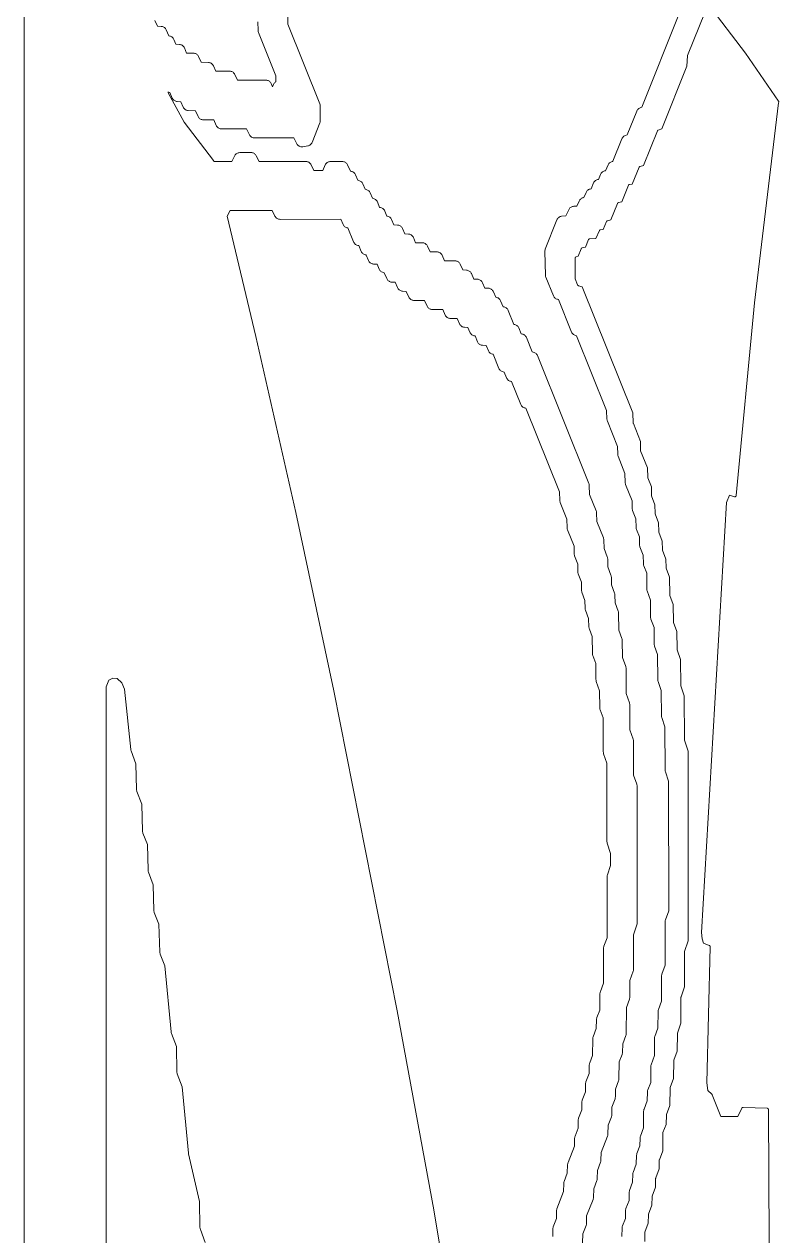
# Model space of a CAD drawing. Header units: inches. Extents: x 36 to 80.3, y 17.3 to 55.9.
# Drawn here: x 36.25 to 39.52, y 40.66 to 45.91 of the extents above; entities that cross this region are included whole.
import ezdxf

# ---------------------------------------------------------------- set-up
doc = ezdxf.new("R2010")
doc.units = ezdxf.units.IN
doc.layers.add('01_ORIGINAL_CAD', color=7, linetype='Continuous', lineweight=20)
doc.layers.add('03_ADDED_AREAS_SAME_COMPOSITION', color=7, linetype='Continuous', lineweight=15)

msp = doc.modelspace()

# ---------------------------------------------------------------- linework, layer by layer
at = {"layer": '01_ORIGINAL_CAD'}
msp.add_line((36.2477, 17.9065), (36.2477, 55.9005), dxfattribs=at)
at = {"layer": '03_ADDED_AREAS_SAME_COMPOSITION'}
for points in [[(39.2115, 46.0012), (39.3737, 45.7869), (39.3738, 45.7867), (39.5175, 45.5792), (39.5178, 45.5787), (39.5181, 45.5782), (39.5183, 45.5777), (39.5184, 45.5772), (39.5185, 45.5766), (39.5186, 45.5761), (39.5186, 45.5755), (39.5185, 45.5749), (39.5179, 45.5709), (39.4135, 44.7042), (39.3341, 43.8687), (39.334, 43.8681), (39.3338, 43.8676), (39.3336, 43.867), (39.3334, 43.8665), (39.3331, 43.866), (39.3327, 43.8655), (39.3324, 43.8651), (39.3319, 43.8647), (39.3315, 43.8643), (39.331, 43.864), (39.3304, 43.8638), (39.3299, 43.8636), (39.3293, 43.8634), (39.3287, 43.8633), (39.3282, 43.8633), (39.3276, 43.8633), (39.327, 43.8634), (39.3264, 43.8635), (39.3045, 43.8698), (39.2924, 43.8387), (39.1842, 41.9738), (39.1859, 41.946), (39.1927, 41.9275), (39.2172, 41.9178), (39.2178, 41.9175), (39.2183, 41.9172), (39.2188, 41.9169), (39.2192, 41.9165), (39.2196, 41.916), (39.22, 41.9155), (39.2203, 41.915), (39.2206, 41.9144), (39.2208, 41.9139), (39.2209, 41.9133), (39.221, 41.9127), (39.221, 41.9121), (39.2069, 41.3214), (39.2117, 41.2879), (39.2289, 41.2721), (39.2293, 41.2717), (39.2296, 41.2713), (39.23, 41.2709), (39.2302, 41.2704), (39.2304, 41.2699), (39.2675, 41.1762), (39.3418, 41.1764), (39.3579, 41.2117), (39.3582, 41.2122), (39.3585, 41.2127), (39.3589, 41.2132), (39.3593, 41.2136), (39.3597, 41.214), (39.3602, 41.2143), (39.3607, 41.2146), (39.3613, 41.2149), (39.3618, 41.215), (39.3624, 41.2152), (39.363, 41.2152), (39.3636, 41.2152), (39.4679, 41.2116), (39.4684, 41.2116), (39.469, 41.2115), (39.4696, 41.2113), (39.4701, 41.2111), (39.4706, 41.2109), (39.4711, 41.2106), (39.4715, 41.2102), (39.472, 41.2098), (39.4723, 41.2094), (39.4727, 41.2089), (39.473, 41.2084), (39.4732, 41.2079), (39.4734, 41.2074), (39.4735, 41.2068), (39.4736, 41.2063), (39.4737, 41.2057), (39.4826, 39.4871)], [(37.2598, 45.9231), (37.2611, 45.8849), (37.2614, 45.8821), (37.262, 45.8792), (37.2629, 45.8765), (37.3385, 45.688), (37.3386, 45.6627), (37.3385, 45.6627), (37.3359, 45.6609), (37.3337, 45.6588), (37.3316, 45.6564), (37.33, 45.6537), (37.3286, 45.6509), (37.3246, 45.6412), (37.3182, 45.6551), (37.3167, 45.6579), (37.3149, 45.6605), (37.3127, 45.6628), (37.3103, 45.6649), (37.3077, 45.6666), (37.3048, 45.6679), (37.3018, 45.6689), (37.2987, 45.6695), (37.2955, 45.6697), (37.1718, 45.6699), (37.1608, 45.6941), (37.1593, 45.6969), (37.1574, 45.6994), (37.1553, 45.7018), (37.1529, 45.7038), (37.1502, 45.7055), (37.1474, 45.7069), (37.1444, 45.7079), (37.1413, 45.7085), (37.1381, 45.7087), (37.0778, 45.7089), (37.0682, 45.7313), (37.0668, 45.7341), (37.065, 45.7367), (37.0629, 45.7391), (37.0606, 45.7412), (37.058, 45.743), (37.0552, 45.7444), (37.0523, 45.7455), (37.0492, 45.7462), (37.0461, 45.7465), (37.0146, 45.7476), (37.0033, 45.7723), (37.0018, 45.7751), (36.9999, 45.7776), (36.9978, 45.7799), (36.9954, 45.782), (36.9928, 45.7837), (36.9899, 45.7851), (36.9869, 45.786), (36.9839, 45.7867), (36.9807, 45.7869), (36.9518, 45.7871), (36.9422, 45.8096), (36.9408, 45.8124), (36.9391, 45.8149), (36.937, 45.8173), (36.9347, 45.8193), (36.9322, 45.8211), (36.9295, 45.8225), (36.9266, 45.8236), (36.9236, 45.8244), (36.9205, 45.8247), (36.9051, 45.8255), (36.8966, 45.8463), (36.8951, 45.8494), (36.8932, 45.8523), (36.8908, 45.8549), (36.8882, 45.8571), (36.8853, 45.8589), (36.8821, 45.8603), (36.8788, 45.8613), (36.8744, 45.8623), (36.8634, 45.8879), (36.862, 45.8907), (36.8603, 45.8933), (36.8583, 45.8956), (36.856, 45.8977), (36.8534, 45.8995), (36.8507, 45.9009), (36.8478, 45.902), (36.8448, 45.9027), (36.8417, 45.9031), (36.8256, 45.9039), (36.8142, 45.9289)], [(38.6683, 40.6282), (38.6696, 40.6664), (38.6832, 40.7025), (38.684, 40.7052), (38.6846, 40.708), (38.6848, 40.7109), (38.6853, 40.7449), (38.7136, 40.8161), (38.7145, 40.8188), (38.7151, 40.8216), (38.7154, 40.8245), (38.7167, 40.8627), (38.7303, 40.8988), (38.7311, 40.9016), (38.7316, 40.9044), (38.7319, 40.9072), (38.7324, 40.9415), (38.7459, 40.9774), (38.7468, 40.9801), (38.7473, 40.9829), (38.7475, 40.9858), (38.7481, 41.0198), (38.7764, 41.091), (38.7773, 41.0937), (38.7779, 41.0965), (38.7781, 41.0993), (38.7794, 41.1376), (38.793, 41.1737), (38.7939, 41.1764), (38.7944, 41.1792), (38.7946, 41.1821), (38.7952, 41.2163), (38.8087, 41.2522), (38.8096, 41.2549), (38.8101, 41.2578), (38.8103, 41.2606), (38.8109, 41.2948), (38.8244, 41.3307), (38.8253, 41.3335), (38.8258, 41.3364), (38.826, 41.3394), (38.8266, 41.4125), (38.8391, 41.4444), (38.84, 41.4471), (38.8406, 41.4499), (38.8408, 41.4527), (38.8421, 41.4909), (38.8557, 41.527), (38.8566, 41.5299), (38.8571, 41.5328), (38.8573, 41.5357), (38.8579, 41.6483), (38.8713, 41.6841), (38.8722, 41.6869), (38.8728, 41.6898), (38.873, 41.6927), (38.8735, 41.7663), (38.8877, 41.8064), (38.8885, 41.8091), (38.8889, 41.8119), (38.8891, 41.8147), (38.8892, 41.963), (38.9036, 42.0075), (38.9046, 42.0114), (38.9049, 42.0153), (38.9042, 42.6083), (38.9041, 42.6111), (38.9036, 42.6139), (38.9028, 42.6166), (38.8886, 42.6566), (38.8883, 42.8045), (38.8882, 42.8073), (38.8877, 42.8101), (38.8869, 42.8128), (38.8727, 42.8528), (38.8725, 42.9615), (38.8723, 42.9643), (38.8718, 42.9671), (38.871, 42.9698), (38.8569, 43.0097), (38.8566, 43.1185), (38.8564, 43.1213), (38.856, 43.1241), (38.8552, 43.1268), (38.841, 43.1668), (38.8403, 43.2404), (38.8401, 43.2434), (38.8395, 43.2462), (38.8387, 43.2491), (38.8251, 43.2848), (38.8244, 43.3582), (38.8242, 43.3611), (38.8237, 43.364), (38.8228, 43.3668), (38.8092, 43.4026), (38.8086, 43.4368), (38.8084, 43.4397), (38.8079, 43.4425), (38.807, 43.4452), (38.7934, 43.4811), (38.7928, 43.5153), (38.7926, 43.5182), (38.7921, 43.521), (38.7912, 43.5237), (38.7776, 43.5595), (38.777, 43.5938), (38.7768, 43.5966), (38.7763, 43.5994), (38.7754, 43.6022), (38.7618, 43.6382), (38.7604, 43.6764), (38.7601, 43.6793), (38.7595, 43.6821), (38.7586, 43.6848), (38.7302, 43.7561), (38.7288, 43.7941), (38.7285, 43.797), (38.728, 43.7998), (38.727, 43.8025), (38.6986, 43.8738), (38.6972, 43.9118), (38.697, 43.9147), (38.6964, 43.9175), (38.6954, 43.9203), (38.4722, 44.4754), (38.4706, 44.4785), (38.4687, 44.4814), (38.4664, 44.484), (38.4637, 44.4862), (38.4608, 44.4881), (38.4576, 44.4895), (38.4543, 44.4905), (38.4502, 44.4914), (38.4248, 44.5539), (38.4233, 44.557), (38.4214, 44.5599), (38.4191, 44.5624), (38.4164, 44.5647), (38.4135, 44.5665), (38.4103, 44.5679), (38.407, 44.5689), (38.4026, 44.5699), (38.3916, 44.5956), (38.3901, 44.5985), (38.3882, 44.6012), (38.386, 44.6037), (38.3835, 44.6058), (38.3807, 44.6076), (38.3777, 44.609), (38.3745, 44.61), (38.3713, 44.6106), (38.3707, 44.6106), (38.346, 44.6715), (38.3445, 44.6746), (38.3426, 44.6775), (38.3402, 44.68), (38.3376, 44.6823), (38.3347, 44.6841), (38.3315, 44.6855), (38.3282, 44.6865), (38.3238, 44.6875), (38.3128, 44.7132), (38.3113, 44.7161), (38.3094, 44.7188), (38.3072, 44.7213), (38.3047, 44.7234), (38.3019, 44.7252), (38.2989, 44.7266), (38.2957, 44.7276), (38.2925, 44.7282), (38.2916, 44.7283), (38.2813, 44.7524), (38.2799, 44.7551), (38.2781, 44.7577), (38.2761, 44.76), (38.2738, 44.7621), (38.2713, 44.7639), (38.2685, 44.7653), (38.2657, 44.7664), (38.2626, 44.7671), (38.2596, 44.7675), (38.2439, 44.7683), (38.234, 44.7915), (38.2326, 44.7943), (38.2309, 44.7968), (38.2289, 44.7992), (38.2266, 44.8013), (38.224, 44.803), (38.2213, 44.8045), (38.2184, 44.8056), (38.2154, 44.8063), (38.2123, 44.8066), (38.1967, 44.8075), (38.1867, 44.8307), (38.1853, 44.8334), (38.1836, 44.836), (38.1816, 44.8383), (38.1793, 44.8404), (38.1768, 44.8422), (38.174, 44.8436), (38.1711, 44.8447), (38.1681, 44.8455), (38.165, 44.8458), (38.149, 44.8466), (38.1375, 44.8717), (38.136, 44.8744), (38.1342, 44.877), (38.1321, 44.8793), (38.1297, 44.8814), (38.127, 44.8831), (38.1242, 44.8844), (38.1212, 44.8854), (38.1181, 44.886), (38.1149, 44.8863), (38.0699, 44.8865), (38.0588, 44.9108), (38.0573, 44.9135), (38.0555, 44.9161), (38.0533, 44.9184), (38.0509, 44.9204), (38.0483, 44.9222), (38.0455, 44.9235), (38.0425, 44.9245), (38.0394, 44.9251), (38.0362, 44.9254), (38.0069, 44.9256), (37.9958, 44.9499), (37.9943, 44.9527), (37.9925, 44.9552), (37.9903, 44.9576), (37.9879, 44.9596), (37.9853, 44.9613), (37.9824, 44.9627), (37.9795, 44.9637), (37.9764, 44.9643), (37.9732, 44.9645), (37.9443, 44.9647), (37.9347, 44.9872), (37.9333, 44.99), (37.9316, 44.9925), (37.9296, 44.9949), (37.9273, 44.9969), (37.9247, 44.9987), (37.922, 45.0002), (37.9191, 45.0013), (37.9161, 45.002), (37.913, 45.0023), (37.8974, 45.0032), (37.8874, 45.0264), (37.886, 45.0291), (37.8843, 45.0317), (37.8823, 45.034), (37.88, 45.0361), (37.8775, 45.0379), (37.8747, 45.0393), (37.8718, 45.0404), (37.8688, 45.0411), (37.8658, 45.0415), (37.8501, 45.0423), (37.8402, 45.0655), (37.8387, 45.0685), (37.8368, 45.0712), (37.8346, 45.0737), (37.8321, 45.0758), (37.8293, 45.0776), (37.8263, 45.079), (37.8231, 45.08), (37.8199, 45.0805), (37.8192, 45.0806), (37.8104, 45.1023), (37.8088, 45.1054), (37.8069, 45.1083), (37.8046, 45.1108), (37.8019, 45.113), (37.799, 45.1149), (37.7959, 45.1163), (37.7925, 45.1173), (37.7884, 45.1182), (37.7788, 45.1415), (37.7773, 45.1446), (37.7754, 45.1474), (37.7731, 45.15), (37.7704, 45.1522), (37.7675, 45.1541), (37.7643, 45.1555), (37.761, 45.1564), (37.7569, 45.1574), (37.7473, 45.1807), (37.7458, 45.1838), (37.7439, 45.1866), (37.7415, 45.1892), (37.7389, 45.1914), (37.736, 45.1933), (37.7328, 45.1947), (37.7295, 45.1956), (37.7253, 45.1965), (37.7158, 45.2199), (37.7143, 45.223), (37.7123, 45.2258), (37.71, 45.2284), (37.7074, 45.2306), (37.7045, 45.2324), (37.7013, 45.2339), (37.698, 45.2348), (37.6938, 45.2357), (37.6843, 45.2591), (37.6828, 45.2622), (37.6808, 45.265), (37.6785, 45.2676), (37.6759, 45.2698), (37.6729, 45.2716), (37.6698, 45.2731), (37.6665, 45.274), (37.6617, 45.2751), (37.6491, 45.3025), (37.6476, 45.3053), (37.6458, 45.3079), (37.6436, 45.3102), (37.6412, 45.3122), (37.6385, 45.314), (37.6357, 45.3153), (37.6326, 45.3163), (37.6295, 45.3169), (37.6264, 45.3171), (37.5756, 45.317), (37.5725, 45.3168), (37.5693, 45.3162), (37.5663, 45.3152), (37.5635, 45.3138), (37.5608, 45.3121), (37.5584, 45.3101), (37.5562, 45.3077), (37.5544, 45.3052), (37.5529, 45.3024), (37.5419, 45.2781), (37.5027, 45.278), (37.4917, 45.3022), (37.4902, 45.305), (37.4884, 45.3076), (37.4862, 45.3099), (37.4838, 45.3119), (37.4811, 45.3137), (37.4782, 45.315), (37.4752, 45.316), (37.4721, 45.3166), (37.469, 45.3168), (37.266, 45.3168), (37.2534, 45.3422), (37.2518, 45.3449), (37.25, 45.3473), (37.2478, 45.3496), (37.2454, 45.3515), (37.2427, 45.3531), (37.2399, 45.3544), (37.2369, 45.3553), (37.2339, 45.3559), (37.2308, 45.356), (37.1818, 45.3555), (37.1786, 45.3553), (37.1755, 45.3547), (37.1726, 45.3537), (37.1697, 45.3523), (37.1671, 45.3506), (37.1647, 45.3485), (37.1626, 45.3462), (37.1608, 45.3437), (37.1593, 45.3409), (37.1482, 45.3166), (37.0712, 45.3165), (37.0699, 45.3192), (37.068, 45.3221), (36.9411, 45.4881), (36.8711, 45.615), (36.8711, 45.6185), (36.8719, 45.6181), (36.875, 45.6172), (36.8783, 45.6166), (36.8792, 45.6165), (36.8895, 45.5924), (36.8909, 45.5897), (36.8926, 45.5871), (36.8946, 45.5848), (36.8969, 45.5827), (36.8995, 45.5809), (36.9022, 45.5795), (36.9051, 45.5784), (36.9081, 45.5776), (36.9112, 45.5773), (36.9268, 45.5765), (36.9368, 45.5533), (36.9382, 45.5505), (36.9399, 45.5479), (36.942, 45.5455), (36.9443, 45.5434), (36.9469, 45.5416), (36.9497, 45.5402), (36.9527, 45.5391), (36.9558, 45.5384), (36.9589, 45.5381), (36.9904, 45.537), (37.0017, 45.5123), (37.0032, 45.5095), (37.005, 45.507), (37.0071, 45.5046), (37.0096, 45.5026), (37.0122, 45.5009), (37.0151, 45.4995), (37.0181, 45.4985), (37.0211, 45.4979), (37.0243, 45.4977), (37.0693, 45.4975), (37.0804, 45.4732), (37.0819, 45.4704), (37.0838, 45.4678), (37.0859, 45.4655), (37.0883, 45.4635), (37.091, 45.4618), (37.0939, 45.4604), (37.0969, 45.4594), (37.1, 45.4588), (37.1031, 45.4586), (37.2117, 45.4584), (37.2243, 45.4331), (37.226, 45.4301), (37.2282, 45.4274), (37.2307, 45.425), (37.2335, 45.4229), (37.2366, 45.4213), (37.2398, 45.4201), (37.2432, 45.4194), (37.2467, 45.4192), (37.4164, 45.4195), (37.429, 45.3942), (37.4306, 45.3914), (37.4326, 45.3889), (37.4348, 45.3866), (37.4374, 45.3846), (37.4402, 45.383), (37.4431, 45.3817), (37.4462, 45.3809), (37.4494, 45.3804), (37.4527, 45.3804), (37.4559, 45.3807), (37.4766, 45.3845), (37.4796, 45.3853), (37.4826, 45.3864), (37.4853, 45.3879), (37.4879, 45.3898), (37.4902, 45.3919), (37.4922, 45.3943), (37.4939, 45.397), (37.4953, 45.3998), (37.5292, 45.4845), (37.5301, 45.4875), (37.5307, 45.4906), (37.5309, 45.4938), (37.5309, 45.5572), (37.5307, 45.5604), (37.5301, 45.5635), (37.5291, 45.5665), (37.3903, 45.9122), (37.3897, 45.9461)], [(39.0861, 45.9548), (38.925, 45.552), (38.9208, 45.5511), (38.9175, 45.5501), (38.9144, 45.5487), (38.9114, 45.5468), (38.9088, 45.5446), (38.9065, 45.542), (38.9046, 45.5391), (38.9031, 45.536), (38.8614, 45.4323), (38.8536, 45.4296), (38.8504, 45.4282), (38.8474, 45.4263), (38.8447, 45.424), (38.8423, 45.4214), (38.8404, 45.4185), (38.8388, 45.4153), (38.7998, 45.3179), (38.7993, 45.3178), (38.796, 45.3173), (38.7929, 45.3163), (38.7899, 45.3148), (38.7871, 45.3131), (38.7846, 45.3109), (38.7824, 45.3085), (38.7805, 45.3057), (38.779, 45.3028), (38.7681, 45.277), (38.7636, 45.276), (38.7603, 45.2751), (38.7572, 45.2736), (38.7543, 45.2718), (38.7516, 45.2696), (38.7493, 45.267), (38.7474, 45.2641), (38.7459, 45.2611), (38.737, 45.2393), (38.7364, 45.2392), (38.7331, 45.2386), (38.73, 45.2376), (38.727, 45.2362), (38.7242, 45.2344), (38.7217, 45.2323), (38.7195, 45.2298), (38.7176, 45.2271), (38.7161, 45.2242), (38.7051, 45.1984), (38.7007, 45.1974), (38.6974, 45.1964), (38.6942, 45.195), (38.6913, 45.1932), (38.6887, 45.191), (38.6864, 45.1884), (38.6845, 45.1855), (38.683, 45.1824), (38.6741, 45.1607), (38.6734, 45.1606), (38.6702, 45.16), (38.667, 45.159), (38.6641, 45.1576), (38.6613, 45.1558), (38.6588, 45.1537), (38.6566, 45.1512), (38.6547, 45.1485), (38.6532, 45.1456), (38.6436, 45.1229), (38.6303, 45.1227), (38.6272, 45.1225), (38.6241, 45.1218), (38.6211, 45.1208), (38.6183, 45.1194), (38.6157, 45.1177), (38.6133, 45.1157), (38.6112, 45.1134), (38.6094, 45.1108), (38.6079, 45.1081), (38.5961, 45.0821), (38.5774, 45.0799), (38.574, 45.0793), (38.5708, 45.0782), (38.5678, 45.0767), (38.565, 45.0749), (38.5625, 45.0726), (38.5603, 45.0701), (38.5584, 45.0673), (38.557, 45.0642), (38.5066, 44.9365), (38.5056, 44.9334), (38.505, 44.9301), (38.5049, 44.9269), (38.5068, 44.8246), (38.5071, 44.8216), (38.5077, 44.8186), (38.5087, 44.8157), (38.5416, 44.7345), (38.5431, 44.7314), (38.545, 44.7285), (38.5473, 44.7259), (38.55, 44.7237), (38.5529, 44.7219), (38.5561, 44.7204), (38.5594, 44.7195), (38.5635, 44.7186), (38.6204, 44.5777), (38.6219, 44.5746), (38.6239, 44.5717), (38.6262, 44.5691), (38.6288, 44.5669), (38.6318, 44.565), (38.6349, 44.5636), (38.6383, 44.5626), (38.6423, 44.5617), (38.7725, 44.238), (38.7739, 44.2), (38.7742, 44.1972), (38.7748, 44.1943), (38.7757, 44.1916), (38.8198, 44.0813), (38.8204, 44.0473), (38.8207, 44.0444), (38.8212, 44.0415), (38.8221, 44.0387), (38.8515, 43.9635), (38.8528, 43.9254), (38.8531, 43.9226), (38.8537, 43.9198), (38.8546, 43.917), (38.883, 43.8459), (38.8836, 43.8119), (38.8838, 43.8091), (38.8843, 43.8063), (38.8852, 43.8035), (38.8989, 43.7675), (38.9002, 43.7293), (38.9005, 43.7264), (38.9011, 43.7237), (38.902, 43.721), (38.9146, 43.689), (38.9152, 43.655), (38.9154, 43.6521), (38.916, 43.6493), (38.9168, 43.6466), (38.9305, 43.6106), (38.9318, 43.5723), (38.9321, 43.5695), (38.9327, 43.5667), (38.9336, 43.564), (38.9461, 43.5323), (38.9463, 43.4633), (38.9465, 43.4605), (38.947, 43.4577), (38.9478, 43.455), (38.962, 43.415), (38.9627, 43.3413), (38.9629, 43.3384), (38.9634, 43.3355), (38.9643, 43.3327), (38.9778, 43.297), (38.9785, 43.2236), (38.9787, 43.2207), (38.9792, 43.2178), (38.9801, 43.215), (38.9936, 43.1793), (38.9939, 43.0709), (38.994, 43.0681), (38.9945, 43.0653), (38.9953, 43.0626), (39.0095, 43.0226), (39.0097, 42.9139), (39.0099, 42.9111), (39.0104, 42.9083), (39.0112, 42.9056), (39.0253, 42.8657), (39.0257, 42.6785), (39.0258, 42.6757), (39.0263, 42.6729), (39.0271, 42.6702), (39.0413, 42.6302), (39.0417, 42.0681), (39.0276, 42.0281), (39.0268, 42.0254), (39.0263, 42.0226), (39.0262, 42.0198), (39.0261, 41.8326), (39.012, 41.7926), (39.0112, 41.7899), (39.0108, 41.7871), (39.0106, 41.7843), (39.0105, 41.6759), (38.9971, 41.6402), (38.9962, 41.6373), (38.9957, 41.6345), (38.9955, 41.6315), (38.9949, 41.5582), (38.9814, 41.5224), (38.9806, 41.5196), (38.98, 41.5167), (38.9798, 41.5138), (38.9792, 41.4401), (38.9651, 41.4), (38.9643, 41.3973), (38.9638, 41.3945), (38.9637, 41.3917), (38.9636, 41.3227), (38.9511, 41.2909), (38.9502, 41.2883), (38.9496, 41.2855), (38.9493, 41.2826), (38.948, 41.2444), (38.9344, 41.2083), (38.9336, 41.2055), (38.933, 41.2026), (38.9328, 41.1997), (38.9323, 41.1263), (38.9188, 41.0905), (38.9179, 41.0878), (38.9174, 41.085), (38.9172, 41.0821), (38.9166, 41.0481), (38.904, 41.0161), (38.9032, 41.0134), (38.9026, 41.0106), (38.9023, 41.0078), (38.901, 40.9696), (38.8874, 40.9335), (38.8866, 40.9307), (38.886, 40.9279), (38.8858, 40.9251), (38.8852, 40.8908), (38.8717, 40.8549), (38.8709, 40.8522), (38.8703, 40.8494), (38.8701, 40.8465), (38.8696, 40.8123), (38.856, 40.7764), (38.8552, 40.7737), (38.8547, 40.7709), (38.8544, 40.768), (38.8539, 40.734), (38.8413, 40.702), (38.8404, 40.6993), (38.8398, 40.6965), (38.8396, 40.6937), (38.8383, 40.6555)], [(38.9373, 40.6345), (38.9379, 40.672), (38.9379, 40.6727), (38.9381, 40.6734), (38.9383, 40.674), (38.9529, 40.713), (38.9536, 40.7505), (38.9536, 40.7512), (38.9537, 40.7519), (38.9539, 40.7526), (38.9686, 40.7915), (38.9692, 40.8291), (38.9693, 40.8297), (38.9694, 40.8304), (38.9696, 40.8311), (38.9843, 40.8701), (38.9849, 40.9076), (38.985, 40.9083), (38.9851, 40.9089), (38.9853, 40.9096), (39, 40.9486), (39.0006, 40.9861), (39.0007, 40.9868), (39.0008, 40.9875), (39.001, 40.9881), (39.0157, 41.0271), (39.0163, 41.1038), (39.0163, 41.1044), (39.0164, 41.1049), (39.0165, 41.1055), (39.0167, 41.106), (39.0305, 41.1412), (39.032, 41.1825), (39.032, 41.1832), (39.0321, 41.1838), (39.0323, 41.1844), (39.047, 41.2234), (39.0476, 41.3001), (39.0476, 41.3007), (39.0477, 41.3012), (39.0478, 41.3017), (39.048, 41.3022), (39.0627, 41.3412), (39.0633, 41.4179), (39.0633, 41.4184), (39.0634, 41.419), (39.0635, 41.4195), (39.0636, 41.42), (39.0783, 41.4589), (39.0789, 41.5357), (39.0789, 41.5364), (39.0791, 41.537), (39.0792, 41.5376), (39.0944, 41.5807), (39.0945, 41.6927), (39.0946, 41.6933), (39.0947, 41.694), (39.0949, 41.6947), (39.1101, 41.7377), (39.1101, 41.8889), (39.1102, 41.8896), (39.1103, 41.8902), (39.1104, 41.8908), (39.1258, 41.9382), (39.1252, 42.7605), (39.1097, 42.8078), (39.1095, 42.8084), (39.1094, 42.8091), (39.1094, 42.8097), (39.1091, 43.0001), (39.0938, 43.0432), (39.0936, 43.0438), (39.0935, 43.0445), (39.0935, 43.0451), (39.0932, 43.1571), (39.078, 43.2001), (39.0778, 43.2008), (39.0777, 43.2014), (39.0776, 43.2021), (39.0769, 43.2788), (39.0622, 43.3177), (39.062, 43.3182), (39.0619, 43.3187), (39.0618, 43.3193), (39.0618, 43.3198), (39.0611, 43.3965), (39.0463, 43.4354), (39.0462, 43.4359), (39.0461, 43.4365), (39.046, 43.437), (39.046, 43.4375), (39.0452, 43.5143), (39.0305, 43.5532), (39.0303, 43.5536), (39.0302, 43.5541), (39.0301, 43.5547), (39.0301, 43.5552), (39.0294, 43.5927), (39.0147, 43.6316), (39.0145, 43.6321), (39.0144, 43.6326), (39.0143, 43.6331), (39.0143, 43.6336), (39.0136, 43.6712), (38.9989, 43.7101), (38.9987, 43.7106), (38.9986, 43.7111), (38.9985, 43.7116), (38.9985, 43.7121), (38.9978, 43.7496), (38.9831, 43.7886), (38.9829, 43.789), (38.9828, 43.7895), (38.9827, 43.7901), (38.9827, 43.7906), (38.982, 43.8281), (38.9673, 43.867), (38.9671, 43.8675), (38.967, 43.868), (38.9669, 43.8685), (38.9669, 43.869), (38.9662, 43.9066), (38.9515, 43.9455), (38.9513, 43.9461), (38.9512, 43.9468), (38.9511, 43.9474), (38.9496, 43.9887), (38.9199, 44.0631), (38.9198, 44.0636), (38.9196, 44.0641), (38.9195, 44.0647), (38.9195, 44.0652), (38.9188, 44.1027), (38.8883, 44.1808), (38.8881, 44.1814), (38.888, 44.182), (38.8879, 44.1827), (38.8854, 44.2273), (38.6659, 44.773), (38.6501, 44.7785), (38.6496, 44.7787), (38.6491, 44.779), (38.6486, 44.7793), (38.6482, 44.7797), (38.6478, 44.78), (38.6474, 44.7805), (38.6471, 44.7809), (38.6468, 44.7814), (38.6466, 44.7819), (38.636, 44.8083), (38.6358, 44.8088), (38.6357, 44.8094), (38.6356, 44.8099), (38.6355, 44.8105), (38.6355, 44.8973), (38.6355, 44.8979), (38.6356, 44.8984), (38.6357, 44.899), (38.6359, 44.8996), (38.6362, 44.9001), (38.6365, 44.9006), (38.6368, 44.9011), (38.6372, 44.9015), (38.6376, 44.9019), (38.6381, 44.9022), (38.6386, 44.9025), (38.6391, 44.9028), (38.6396, 44.903), (38.6488, 44.9059), (38.6622, 44.9388), (38.6624, 44.9394), (38.6627, 44.9399), (38.6631, 44.9403), (38.6634, 44.9408), (38.6639, 44.9412), (38.6643, 44.9415), (38.6648, 44.9418), (38.6653, 44.9421), (38.6659, 44.9423), (38.6664, 44.9424), (38.6804, 44.9455), (38.6936, 44.9782), (38.6939, 44.9787), (38.6942, 44.9792), (38.6946, 44.9797), (38.695, 44.9802), (38.6955, 44.9806), (38.696, 44.9809), (38.6965, 44.9813), (38.6971, 44.9815), (38.6977, 44.9817), (38.6983, 44.9818), (38.6989, 44.9819), (38.7263, 44.9834), (38.7409, 45.0176), (38.7411, 45.0181), (38.7414, 45.0186), (38.7418, 45.0191), (38.7422, 45.0195), (38.7426, 45.0199), (38.7431, 45.0202), (38.7435, 45.0205), (38.7441, 45.0208), (38.7446, 45.021), (38.7452, 45.0211), (38.7457, 45.0212), (38.7577, 45.0225), (38.7723, 45.0569), (38.7726, 45.0574), (38.7729, 45.0579), (38.7732, 45.0583), (38.7736, 45.0588), (38.774, 45.0591), (38.7745, 45.0595), (38.775, 45.0598), (38.7755, 45.06), (38.776, 45.0602), (38.7766, 45.0604), (38.7905, 45.0635), (38.8195, 45.1354), (38.8197, 45.1359), (38.82, 45.1364), (38.8203, 45.1369), (38.8207, 45.1373), (38.8212, 45.1377), (38.8216, 45.1381), (38.8221, 45.1384), (38.8226, 45.1386), (38.8232, 45.1388), (38.8237, 45.139), (38.8377, 45.1421), (38.8666, 45.2139), (38.8669, 45.2145), (38.8672, 45.215), (38.8675, 45.2155), (38.8679, 45.2159), (38.8683, 45.2163), (38.8688, 45.2167), (38.8693, 45.217), (38.8698, 45.2172), (38.8704, 45.2174), (38.871, 45.2176), (38.8715, 45.2177), (38.8835, 45.219), (38.9138, 45.2926), (38.9141, 45.2931), (38.9144, 45.2936), (38.9147, 45.2941), (38.9151, 45.2945), (38.9155, 45.2949), (38.916, 45.2952), (38.9165, 45.2955), (38.917, 45.2958), (38.9175, 45.296), (38.9181, 45.2961), (38.932, 45.2992), (38.9924, 45.4497), (38.9926, 45.4502), (38.9929, 45.4507), (38.9933, 45.4511), (38.9936, 45.4516), (38.994, 45.4519), (38.9945, 45.4523), (38.9949, 45.4526), (38.9954, 45.4529), (38.996, 45.4531), (39.0118, 45.4587), (39.1204, 45.7302), (39.1229, 45.7749), (39.1229, 45.7756), (39.1231, 45.7762), (39.1233, 45.7768), (39.1989, 45.9659)], [(38.1581, 39.9682), (38.0231, 40.7702), (38.0231, 40.7705), (37.865, 41.6337), (37.8649, 41.6341), (37.5899, 43.0218), (37.5899, 43.0221), (37.4246, 43.7944), (37.4246, 43.7947), (37.2521, 44.5581), (37.252, 44.5584), (37.1278, 45.08), (37.1402, 45.105), (37.2312, 45.1052), (37.3222, 45.1053), (37.3347, 45.08), (37.3365, 45.077), (37.3387, 45.0743), (37.3412, 45.0719), (37.344, 45.0699), (37.3471, 45.0683), (37.3503, 45.0671), (37.3537, 45.0664), (37.3572, 45.0662), (37.6203, 45.0666), (37.6299, 45.0443), (37.6314, 45.0414), (37.6333, 45.0386), (37.6355, 45.0362), (37.638, 45.034), (37.6408, 45.0323), (37.6438, 45.0309), (37.6469, 45.0299), (37.6502, 45.0293), (37.6508, 45.0292), (37.6755, 44.9684), (37.677, 44.9653), (37.6789, 44.9624), (37.6812, 44.9598), (37.6839, 44.9576), (37.6868, 44.9558), (37.69, 44.9543), (37.6933, 44.9534), (37.6977, 44.9524), (37.7087, 44.9267), (37.7102, 44.9238), (37.7121, 44.921), (37.7143, 44.9186), (37.7168, 44.9164), (37.7196, 44.9147), (37.7226, 44.9133), (37.7258, 44.9123), (37.729, 44.9117), (37.7299, 44.9116), (37.7402, 44.8875), (37.7416, 44.8848), (37.7433, 44.8822), (37.7454, 44.8798), (37.7477, 44.8778), (37.7502, 44.876), (37.7529, 44.8746), (37.7558, 44.8735), (37.7588, 44.8727), (37.7619, 44.8724), (37.7773, 44.8716), (37.7858, 44.8508), (37.7873, 44.8477), (37.7893, 44.8448), (37.7916, 44.8423), (37.7942, 44.84), (37.7971, 44.8382), (37.8003, 44.8368), (37.8036, 44.8358), (37.808, 44.8349), (37.819, 44.8092), (37.8204, 44.8064), (37.8221, 44.8038), (37.8241, 44.8015), (37.8264, 44.7994), (37.829, 44.7977), (37.8317, 44.7962), (37.8346, 44.7951), (37.8376, 44.7944), (37.8407, 44.794), (37.8563, 44.7932), (37.8663, 44.77), (37.8677, 44.7672), (37.8694, 44.7647), (37.8714, 44.7623), (37.8737, 44.7603), (37.8762, 44.7585), (37.879, 44.7571), (37.8819, 44.756), (37.8849, 44.7552), (37.8879, 44.7549), (37.904, 44.754), (37.9155, 44.729), (37.917, 44.7262), (37.9188, 44.7237), (37.9209, 44.7213), (37.9233, 44.7193), (37.926, 44.7176), (37.9288, 44.7162), (37.9318, 44.7152), (37.9349, 44.7146), (37.9381, 44.7144), (37.9831, 44.7142), (37.9942, 44.6899), (37.9957, 44.6871), (37.9975, 44.6846), (37.9997, 44.6822), (38.0021, 44.6802), (38.0047, 44.6785), (38.0076, 44.6771), (38.0106, 44.6761), (38.0137, 44.6755), (38.0168, 44.6753), (38.0619, 44.6751), (38.073, 44.6508), (38.0745, 44.648), (38.0763, 44.6455), (38.0784, 44.6432), (38.0808, 44.6411), (38.0835, 44.6394), (38.0863, 44.638), (38.0893, 44.6371), (38.0924, 44.6364), (38.0955, 44.6362), (38.1244, 44.636), (38.134, 44.6135), (38.1354, 44.6107), (38.1372, 44.6082), (38.1392, 44.6058), (38.1415, 44.6038), (38.144, 44.602), (38.1467, 44.6006), (38.1496, 44.5995), (38.1526, 44.5987), (38.1557, 44.5984), (38.1711, 44.5976), (38.1796, 44.5768), (38.1811, 44.5737), (38.1831, 44.5708), (38.1854, 44.5682), (38.188, 44.566), (38.1909, 44.5642), (38.1941, 44.5628), (38.1974, 44.5618), (38.2018, 44.5608), (38.2128, 44.5352), (38.2142, 44.5324), (38.2159, 44.5298), (38.218, 44.5275), (38.2203, 44.5254), (38.2228, 44.5236), (38.2255, 44.5222), (38.2284, 44.5211), (38.2314, 44.5204), (38.2345, 44.52), (38.2502, 44.5192), (38.2601, 44.496), (38.2616, 44.493), (38.2635, 44.4903), (38.2657, 44.4879), (38.2682, 44.4857), (38.271, 44.4839), (38.274, 44.4825), (38.2771, 44.4815), (38.2804, 44.481), (38.281, 44.4809), (38.3057, 44.4201), (38.3072, 44.417), (38.3091, 44.4141), (38.3114, 44.4115), (38.3141, 44.4093), (38.317, 44.4074), (38.3202, 44.406), (38.3235, 44.405), (38.3279, 44.4041), (38.3389, 44.3784), (38.3404, 44.3754), (38.3423, 44.3727), (38.3445, 44.3703), (38.347, 44.3681), (38.3498, 44.3663), (38.3528, 44.3649), (38.356, 44.3639), (38.3592, 44.3634), (38.3598, 44.3633), (38.4002, 44.2633), (38.4017, 44.2602), (38.4037, 44.2573), (38.406, 44.2547), (38.4087, 44.2525), (38.4116, 44.2506), (38.4147, 44.2492), (38.4181, 44.2482), (38.4222, 44.2473), (38.5681, 43.8844), (38.5695, 43.8464), (38.5698, 43.8435), (38.5704, 43.8407), (38.5713, 43.838), (38.5997, 43.7667), (38.6011, 43.7287), (38.6013, 43.7259), (38.6019, 43.7231), (38.6028, 43.7203), (38.6312, 43.6492), (38.6318, 43.6152), (38.632, 43.6124), (38.6326, 43.6096), (38.6334, 43.6068), (38.647, 43.571), (38.6476, 43.5368), (38.6478, 43.5339), (38.6484, 43.5311), (38.6492, 43.5284), (38.6628, 43.4925), (38.6634, 43.4583), (38.6637, 43.4554), (38.6642, 43.4526), (38.6651, 43.4499), (38.6786, 43.4141), (38.6792, 43.3798), (38.6795, 43.377), (38.68, 43.3742), (38.6809, 43.3714), (38.6945, 43.3354), (38.6959, 43.2972), (38.6961, 43.2943), (38.6967, 43.2915), (38.6976, 43.2888), (38.7102, 43.257), (38.7109, 43.1839), (38.7111, 43.1809), (38.7116, 43.178), (38.7125, 43.1752), (38.726, 43.1396), (38.7262, 43.0704), (38.7264, 43.0676), (38.7269, 43.0648), (38.7277, 43.0621), (38.7419, 43.0221), (38.7426, 42.9484), (38.7428, 42.9455), (38.7433, 42.9426), (38.7442, 42.9398), (38.7577, 42.9042), (38.7579, 42.7565), (38.7581, 42.7537), (38.7586, 42.7509), (38.7594, 42.7482), (38.7736, 42.7082), (38.7738, 42.3683), (38.7741, 42.3644), (38.7751, 42.3605), (38.7896, 42.3161), (38.7896, 42.2898), (38.7896, 42.2639), (38.7755, 42.2239), (38.7747, 42.2212), (38.7743, 42.2184), (38.7741, 42.2156), (38.7741, 41.9501), (38.7607, 41.9145), (38.7598, 41.9116), (38.7593, 41.9087), (38.7591, 41.9057), (38.7586, 41.7539), (38.7451, 41.7182), (38.7442, 41.7154), (38.7437, 41.7125), (38.7435, 41.7096), (38.7429, 41.6364), (38.7304, 41.6045), (38.7295, 41.6018), (38.7289, 41.5991), (38.7287, 41.5962), (38.7274, 41.558), (38.7138, 41.5219), (38.7129, 41.5191), (38.7124, 41.5162), (38.7122, 41.5133), (38.7116, 41.4401), (38.6991, 41.4082), (38.6982, 41.4055), (38.6976, 41.4028), (38.6973, 41.3999), (38.696, 41.3617), (38.6824, 41.3256), (38.6816, 41.3228), (38.681, 41.32), (38.6808, 41.3172), (38.6803, 41.2829), (38.6668, 41.2471), (38.6659, 41.2443), (38.6654, 41.2415), (38.6652, 41.2387), (38.6646, 41.2044), (38.6511, 41.1685), (38.6502, 41.1658), (38.6497, 41.163), (38.6495, 41.1601), (38.6489, 41.1259), (38.6354, 41.09), (38.6345, 41.0873), (38.634, 41.0845), (38.6338, 41.0816), (38.6332, 41.0476), (38.605, 40.9764), (38.6041, 40.9737), (38.6035, 40.9709), (38.6032, 40.968), (38.6019, 40.9298), (38.5883, 40.8937), (38.5875, 40.8909), (38.5869, 40.8881), (38.5867, 40.8853), (38.5861, 40.8512), (38.557, 40.7761), (38.5561, 40.7733), (38.5555, 40.7704), (38.5553, 40.7675), (38.5547, 40.7332), (38.5412, 40.6973), (38.5404, 40.6946), (38.5398, 40.6918), (38.5396, 40.6889), (38.5391, 40.6549)], [(36.6039, 30.854), (36.6028, 43.0389), (36.615, 43.0685), (36.6311, 43.0771), (36.6499, 43.0753), (36.6703, 43.0563), (36.6825, 43.0283), (36.7097, 42.767), (36.7102, 42.7639), (36.7112, 42.7609), (36.7321, 42.7049), (36.7346, 42.5941), (36.7348, 42.5913), (36.7353, 42.5885), (36.7362, 42.5859), (36.7571, 42.5298), (36.7607, 42.4131), (36.761, 42.4103), (36.7616, 42.4075), (36.7624, 42.4048), (36.7821, 42.3547), (36.7846, 42.2441), (36.7848, 42.2413), (36.7853, 42.2385), (36.7862, 42.2359), (36.8071, 42.1799), (36.8096, 42.0691), (36.8098, 42.0662), (36.8104, 42.0633), (36.8113, 42.0606), (36.8311, 42.0094), (36.8357, 41.8879), (36.836, 41.8851), (36.8366, 41.8824), (36.8374, 41.8798), (36.8574, 41.8288), (36.8847, 41.5423), (36.8852, 41.539), (36.8862, 41.5359), (36.9071, 41.4799), (36.9096, 41.3691), (36.9098, 41.3663), (36.9103, 41.3635), (36.9112, 41.3609), (36.9324, 41.304), (36.9597, 41.0173), (36.9602, 41.0141), (37.007, 40.8066), (37.0096, 40.6941), (37.0098, 40.6913), (37.0103, 40.6885), (37.0112, 40.6859), (37.0324, 40.629)]]:
    msp.add_lwpolyline(points, dxfattribs=at)

doc.saveas('drawing.dxf')
